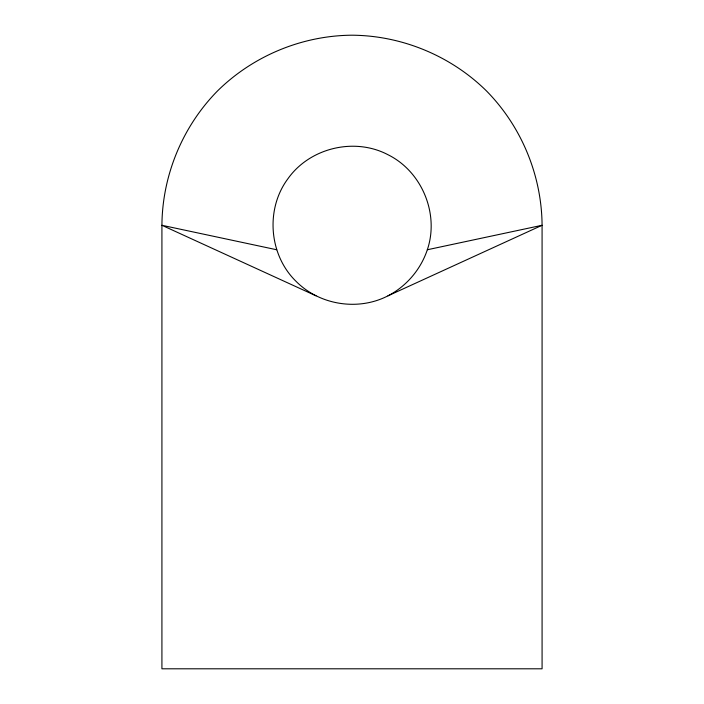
<?xml version="1.0" encoding="UTF-8"?>
<svg xmlns="http://www.w3.org/2000/svg" width="704" height="704" viewBox="0 0 704 704"><rect width="100%" height="100%" fill="white"/><g stroke="black" fill="none" stroke-linecap="round" stroke-linejoin="round"><path stroke-width="1.06" d="M427.328 249.753C439.481 213.893 421.907 171.477 387.957 154.713C354.438 137.095 309.795 147.814 287.927 178.728C265.285 209.079 268.884 254.848 295.997 281.283C319.519 305.131 358.213 311.256 387.957 295.847L542.08 225.28C541.719 175.366 521.444 126.421 486.411 90.869C450.859 55.836 401.914 35.561 352 35.2C302.086 35.561 253.141 55.836 217.589 90.869C182.556 126.421 162.281 175.366 161.92 225.28L161.92 668.8L542.08 668.8L542.08 225.28L427.328 249.753C420.754 269.491 406.419 286.273 387.957 295.847M276.672 249.753L161.92 225.28L316.043 295.847"/></g></svg>
